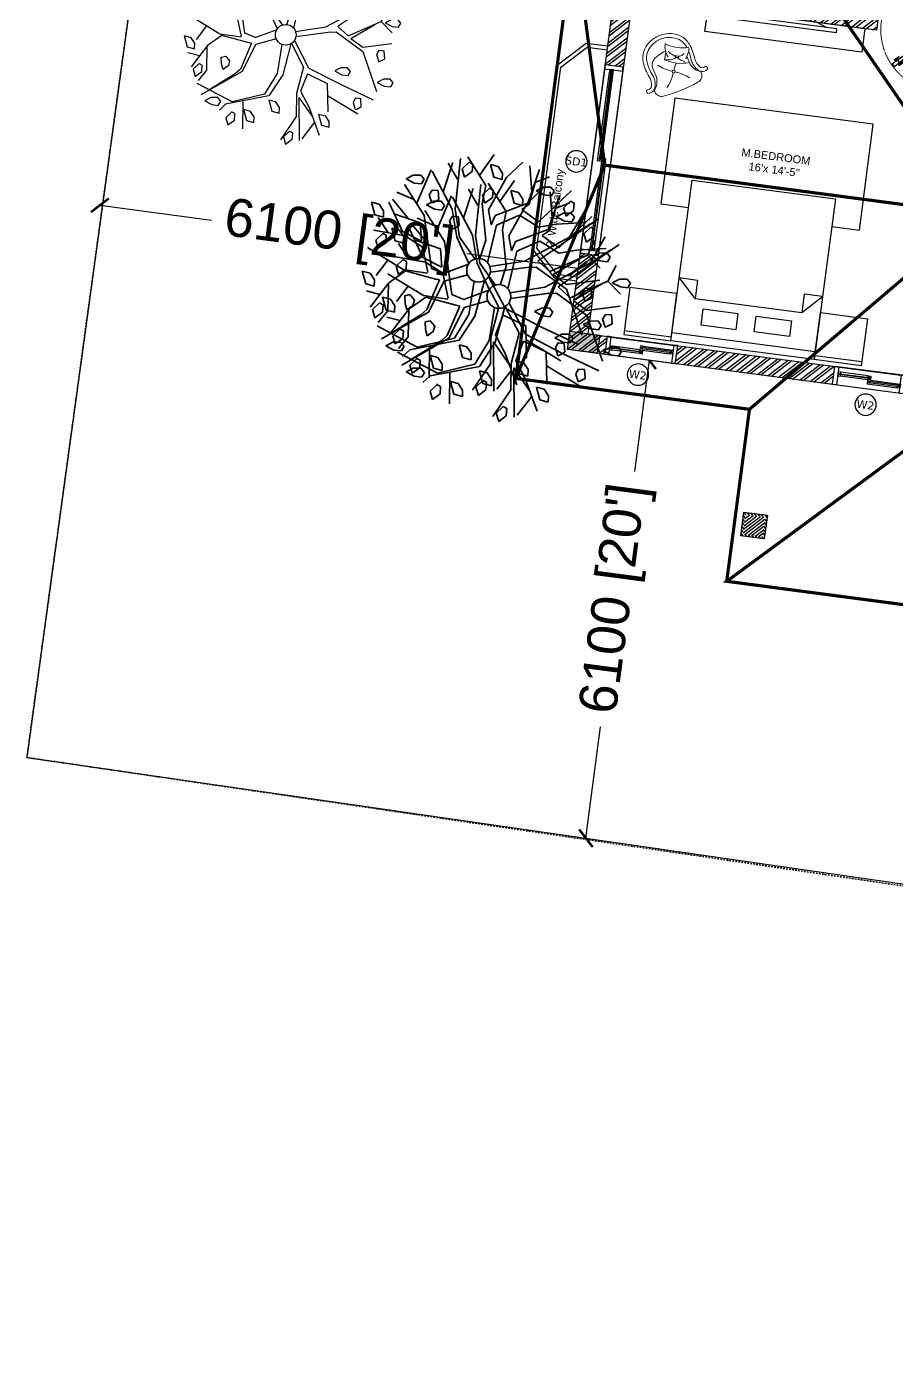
# Model space of a CAD drawing. Header units: millimetres. Extents: x -179928 to 528275, y -469666 to 511935.
# Drawn here: x -5983 to 5007, y 91669 to 108661 of the extents above; entities that cross this region are included whole.
import ezdxf
from ezdxf.enums import TextEntityAlignment as Align

# ---------------------------------------------------------------- set-up
doc = ezdxf.new("R2010")
doc.units = ezdxf.units.MM
doc.set_wipeout_variables(frame=1)
doc.header["$PDMODE"] = 35
doc.header["$PDSIZE"] = 0.1
doc.linetypes.add('DASHDOT', pattern=[25.4, 12.7, -6.35, 0, -6.35])
doc.linetypes.add('DASHED', pattern=[0.75, 0.5, -0.25])
doc.layers.get('Defpoints').update_dxf_attribs({"color": 252})
for name, color, linetype in [('ad-Column', 3, 'Continuous'), ('ad-Column Hatch', 125, 'Continuous'), ('ad-Dimension', 5, 'Continuous'), ('ad-Door', 11, 'Continuous'), ('ad-Elevation 10', 8, 'Continuous'), ('ad-Furniture', 8, 'Continuous'), ('ad-Glass Sectionline', 140, 'Continuous'), ('ad-MS Columns', 1, 'Continuous'), ('ad-Plinth', 8, 'Continuous'), ('ad-Primary Roof', 5, 'Continuous'), ('ad-Railing', 6, 'Continuous'), ('ad-RCC', 3, 'Continuous'), ('ad-RCC Hatch', 125, 'Continuous'), ('ad-Secondary Roof', 6, 'Continuous'), ('ad-Text main', 7, 'Continuous'), ('ad-Text Main_Door&window Label', 7, 'Continuous'), ('ad-Wall', 240, 'Continuous'), ('ad-Wall hatch', 8, 'Continuous')]:
    doc.layers.add(name, color=color, linetype=linetype)
doc.layers.add('ad-Landscape', color=94, linetype='Continuous', lineweight=35)
doc.layers.add('ad-Plot Boundary', color=6, linetype='Continuous', true_color=0xff00ff)
doc.layers.add('ad-Site Boundary', color=1, linetype='DASHDOT', lineweight=35, true_color=0xff0000)
doc.styles.add('6 U T S R N_Typical Floor Plan$0$3BHK-E(NB)$0$grid_text', font='verdana.ttf', dxfattribs={"width": 0.9})
doc.styles.add('New Text Style', font='arial.ttf', dxfattribs={"height": 100})
doc.styles.get("Standard").update_dxf_attribs({"font": 'arial.ttf'})
doc.dimstyles.new('A-100-DIM-INT (MM-FT)', dxfattribs={"dimscale": 50, "dimtxt": 2.4, "dimasz": 1, "dimexe": 5, "dimexo": 100, "dimgap": 1, "dimtad": 0, "dimdec": 0, "dimdsep": 46, "dimtxsty": 'Standard', "dimblk": 'ARCHTICK', "dimcen": 0.025, "dimse1": 1, "dimse2": 1, "dimclrd": 256, "dimclre": 256, "dimclrt": 256, "dimazin": 2, "dimtfac": 1, "dimtdec": 0, "dimtix": 1, "dimtmove": 2, "dimatfit": 3, "dimldrblk": 'ARCHTICK', "dimfxl": 1, "dimtolj": 1, "dimtzin": 0, "dimarcsym": 0})

# ---------------------------------------------------------------- blocks, each defined once
blk = doc.blocks.new('Site boundary')
at = {"layer": 'ad-Site Boundary', "ltscale": 1.5}
blk.add_lwpolyline([(0, 144080), (-75, 143539), (-1405, 135851), (-1412, 128874), (-3557, 117149), (-5983, 99419), (20081, 95597), (40505, 92787), (60922, 89781), (85284, 86292), (101404, 84186), (113351, 82444), (129249, 80319), (143419, 78323), (149320, 77286), (152952, 75663), (149412, 48881), (148166, 41049), (146842, 28125), (159656, 28125)], dxfattribs=at)
blk = doc.blocks.new('6 U T S R N_Typical Floor Plan$0$ad_Window Tag')
blk.add_circle((0, 0), 150)
at = {"style": '6 U T S R N_Typical Floor Plan$0$3BHK-E(NB)$0$grid_text', "width": 0.9}
blk.add_attdef('D1', text='', height=125, dxfattribs=at).set_placement((0, 0), align=Align.MIDDLE_CENTER)
blk = doc.blocks.new('zw$3849')
at = {"layer": 'ad-Text Main_Door&window Label'}
ref = blk.add_blockref('6 U T S R N_Typical Floor Plan$0$ad_Window Tag', (925, -200), dxfattribs=dict(at, xscale=-0.9, yscale=0.9, zscale=0.9))
ref.add_attrib('D1', 'W2', dxfattribs={"height": 101.2, "rotation": 1800, "style": '6 U T S R N_Typical Floor Plan$0$3BHK-E(NB)$0$grid_text'}).set_placement((924, -202), align=Align.MIDDLE_CENTER)
ref = blk.add_blockref('6 U T S R N_Typical Floor Plan$0$ad_Window Tag', (3828, -200), dxfattribs=dict(at, xscale=-0.9, yscale=0.9, zscale=0.9))
ref.add_attrib('D1', 'W2', dxfattribs={"height": 101.2, "rotation": 1800, "style": '6 U T S R N_Typical Floor Plan$0$3BHK-E(NB)$0$grid_text'}).set_placement((3827, -202), align=Align.MIDDLE_CENTER)
at = {"layer": 'ad-Text main', "insert": (-375, 2372), "char_height": 100, "width": 2237.11, "attachment_point": 5, "rotation": 90, "bg_fill": 2}
blk.add_mtext("\\pxqd;2' Wide Balcony", dxfattribs=at)
at = {"layer": 'ad-Text main', "insert": (2293, 2679), "char_height": 100, "width": 1424.19, "attachment_point": 5, "bg_fill": 2}
blk.add_mtext("M.BEDROOM^J16'x 14'-5''", dxfattribs=at)
at = {"layer": 'ad-Text Main_Door&window Label'}
ref = blk.add_blockref('6 U T S R N_Typical Floor Plan$0$ad_Window Tag', (-200, 2372), dxfattribs=dict(at, xscale=-0.9, yscale=0.9, zscale=0.9))
ref.add_attrib('D1', 'SD1', dxfattribs={"height": 101.2, "rotation": 1800, "style": '6 U T S R N_Typical Floor Plan$0$3BHK-E(NB)$0$grid_text'}).set_placement((-201, 2370), align=Align.MIDDLE_CENTER)
blk = doc.blocks.new('$ZCDB_AUDIT_GENERATED_C77D')
blk.add_wipeout([(0, 230), (2400, 230), (2400, 0), (0, 0)]).dxf.layer = 'ad-Elevation 10'
at = {"layer": 'ad-Elevation 10'}
for points in [[(2400, 230), (0, 230)], [(2400, 0), (0, 0)]]:
    blk.add_lwpolyline(points, dxfattribs=at)
for points in [[(50, 0), (50, 230), (0, 230), (0, 0)], [(2350, 0), (2400, 0), (2400, 230), (2350, 230)], [(85, 83), (85, 65), (50, 65), (50, 115), (85, 115), (85, 97), (63, 97), (63, 83)], [(1217.5, 133), (1217.5, 115), (1182.5, 115), (1182.5, 165), (1217.5, 165), (1217.5, 147), (1195.5, 147), (1195.5, 133)], [(1182.5, 83), (1182.5, 65), (1217.5, 65), (1217.5, 115), (1182.5, 115), (1182.5, 97), (1204.5, 97), (1204.5, 83)], [(2315, 133), (2315, 115), (2350, 115), (2350, 165), (2315, 165), (2315, 147), (2337, 147), (2337, 133)]]:
    blk.add_lwpolyline(points, close=True, dxfattribs=at)
at = {"layer": 'ad-Glass Sectionline'}
for points in [[(1200, 95), (65, 95), (65, 85), (1200, 85)], [(1200, 145), (2335, 145), (2335, 135), (1200, 135)]]:
    blk.add_lwpolyline(points, close=True, dxfattribs=at)
for points in [[(1182.5, 115), (85, 115)], [(1182.5, 65), (85, 65)], [(1217.5, 165), (2315, 165)], [(1217.5, 115), (2315, 115)]]:
    blk.add_lwpolyline(points, dxfattribs=at)
blk = doc.blocks.new('*U201117')
blk.add_blockref('$ZCDB_AUDIT_GENERATED_C77D', (0, 0))
blk = doc.blocks.new('$ZCDB_AUDIT_GENERATED_C7DC')
blk.add_wipeout([(0, 230), (900, 230), (900, 0), (0, 0)]).dxf.layer = 'ad-Elevation 10'
at = {"layer": 'ad-Elevation 10'}
for points in [[(900, 230), (0, 230)], [(900, 0), (0, 0)]]:
    blk.add_lwpolyline(points, dxfattribs=at)
for points in [[(50, 0), (50, 230), (0, 230), (0, 0)], [(850, 0), (900, 0), (900, 230), (850, 230)], [(85, 83), (85, 65), (50, 65), (50, 115), (85, 115), (85, 97), (63, 97), (63, 83)], [(467.5, 133), (467.5, 115), (432.5, 115), (432.5, 165), (467.5, 165), (467.5, 147), (445.5, 147), (445.5, 133)], [(432.5, 83), (432.5, 65), (467.5, 65), (467.5, 115), (432.5, 115), (432.5, 97), (454.5, 97), (454.5, 83)], [(815, 133), (815, 115), (850, 115), (850, 165), (815, 165), (815, 147), (837, 147), (837, 133)]]:
    blk.add_lwpolyline(points, close=True, dxfattribs=at)
at = {"layer": 'ad-Glass Sectionline'}
for points in [[(450, 95), (65, 95), (65, 85), (450, 85)], [(450, 145), (835, 145), (835, 135), (450, 135)]]:
    blk.add_lwpolyline(points, close=True, dxfattribs=at)
for points in [[(432.5, 115), (85, 115)], [(432.5, 65), (85, 65)], [(467.5, 165), (815, 165)], [(467.5, 115), (815, 115)]]:
    blk.add_lwpolyline(points, dxfattribs=at)
blk = doc.blocks.new('*U200116')
blk.add_blockref('$ZCDB_AUDIT_GENERATED_C7DC', (0, 0))
blk = doc.blocks.new('*U202118')
for p, q in [((-8, -111), (-42, -111)), ((-25, -128), (-25, -94)), ((-811, -761), (-796, -776)), ((-746, -826), (-761, -811))]:
    blk.add_line(p, q)
for points in [[(-1150, -100), (-1150, -50), (-1129, -50), (-1129, -36), (-1129, 0), (-1200, 0), (-1200, -100)], [(-50, -100), (0, -100), (0, 0), (-71, 0), (-71, -36), (-71, -50), (-50, -50)], [(-131, -181), (-747, -797), (-782, -762), (-166, -145)], [(-50, -100), (-131, -181), (-166, -145), (-85, -65)], [(-828, -878), (-747, -797), (-782, -762), (-863, -842)]]:
    blk.add_lwpolyline(points, close=True)
for points in [[(-808, -787), (-836, -760), (-773, -697), (-765, -705), (-822, -774)], [(-773, -823), (-745, -850), (-683, -788), (-690, -780), (-759, -837)]]:
    blk.add_lwpolyline(points)
blk.add_circle((-25, -111), 11.1)
at = {"color": 8, "linetype": 'DASHED', "lineweight": 0}
blk.add_arc((-93, -153), 1047, 178.1881, 271.8119, dxfattribs=at)
at = {"layer": 'ad-Text Main_Door&window Label'}
blk.add_line((-600, 125), (-600, -230), dxfattribs=at)
blk.add_circle((-600, 245), 120, dxfattribs=at)
at = {"layer": 'ad-Text Main_Door&window Label', "style": 'New Text Style'}
blk.add_attdef('D1', text='', height=100, dxfattribs=at).set_placement((-585, 245), align=Align.MIDDLE_CENTER)
blk = doc.blocks.new('zw$42B5')
at = {"layer": 'ad-Wall hatch', "transparency": 33554610}
h = blk.add_hatch(dxfattribs=at)
h.set_pattern_fill('ANSI32', color=256, scale=10)
h.set_pattern_definition([(45, (-1040635.14, 674820.02), (-67.351921, 67.351921), []), (45, (-1040590.24, 674820.02), (-67.351921, 67.351921), [])])
h.paths.add_polyline_path([(12120, 13620), (12120, 10220), (11890, 10220), (11890, 13390), (7240, 13390), (7240, 8645), (4245, 8645), (4245, 8875), (4445, 8875), (4445, 9370), (4560, 9370), (4560, 8760), (7010, 8760), (7010, 10500), (6360, 10500), (6360, 10615), (7010, 10615), (7010, 13390), (4560, 13390), (4560, 10615), (5560, 10615), (5560, 10500), (4445, 10500), (4445, 13390), (230, 13390), (230, 8875), (3345, 8875), (3345, 8645), (3060, 8645), (3060, 4745), (3345, 4745), (3345, 4515), (230, 4515), (230, 230), (4995, 230), (4995, 3130), (6060, 3130), (6060, 3015), (5110, 3015), (5110, 230), (8310, 230), (8310, 3015), (6860, 3015), (6860, 3130), (8310, 3130), (8310, 4630), (5110, 4630), (5110, 3930), (4995, 3930), (4995, 4515), (4245, 4515), (4245, 4745), (8540, 4745), (8540, 230), (9240, 230), (9240, 0), (0, 0), (0, 4745), (2830, 4745), (2830, 8645), (0, 8645), (0, 13620)])
at = {"layer": 'ad-Railing'}
for points in [[(0, 872), (-275, 872), (-600, 1198), (-600, 3547), (-275, 3872), (0, 3872)], [(0, 922), (-254, 922), (-550, 1218), (-550, 3527), (-254, 3822), (0, 3822)]]:
    blk.add_lwpolyline(points, dxfattribs=at)
at = {"layer": 'ad-Door', "ltscale": 5}
ref = blk.add_blockref('*U202118', (4245, 4745), dxfattribs=dict(at, xscale=0.7499999997027537, yscale=0.7499999997027537, zscale=0.7499999997027537))
ref.add_attrib('D1', 'D1', dxfattribs={"layer": 'ad-Text Main_Door&window Label', "height": 75, "rotation": 1080, "style": 'New Text Style'}).set_placement((3795, 4929), align=Align.MIDDLE_CENTER)
for name, p, rotation in [('*U201117', (230, 1230), 90), ('*U200116', (1375, 230), 180)]:
    blk.add_blockref(name, p, dxfattribs=dict(rotation=rotation))
at = {"xscale": -1, "rotation": 179.9999999999999}
blk.add_blockref('*U200116', (3380, 230), dxfattribs=at)
at = {"layer": 'ad-Wall'}
for points in [[(3345, 4745), (3345, 4515), (230, 4515), (230, 230), (4995, 230)], [(9240, 0), (0, 0), (0, 4745)]]:
    blk.add_lwpolyline(points, dxfattribs=at)
blk = doc.blocks.new('1625E_Roof Plan')
at = {"layer": 'ad-Primary Roof', "linetype": 'DASHED', "ltscale": 2, "const_width": 40}
blk.add_lwpolyline([(12570, -2645), (2380, -2645), (7475, 2255)], close=True, dxfattribs=at)
blk.add_lwpolyline([(2380, -2645), (2380, -450)], dxfattribs=at)
at = {"layer": 'ad-Secondary Roof', "linetype": 'DASHED', "ltscale": 2, "const_width": 40}
for points in [[(-600, 5195), (161, 2372), (-600, -450)], [(2380, 5195), (4927, 2372), (2380, -450), (-600, -450), (-600, 5195)]]:
    blk.add_lwpolyline(points, close=True, dxfattribs=at)
blk.add_lwpolyline([(161, 2372), (4927, 2372)], dxfattribs=at)
blk = doc.blocks.new('A$C42b14ea2')
at = {"layer": 'ad-RCC Hatch', "transparency": 33554687}
h = blk.add_hatch(dxfattribs=at)
h.set_pattern_fill('ANSI31', color=256, scale=10)
h.set_pattern_definition([(45, (13250, 8645), (-22.45064, 22.45064), [])])
h.paths.add_polyline_path([(0, 0), (300, 0), (300, 300), (0, 300)])
at = {"layer": 'ad-RCC'}
blk.add_lwpolyline([(0, 0), (300, 0), (300, 300), (0, 300)], close=True, dxfattribs=at)
blk = doc.blocks.new('zw$6AA0')
at = {"layer": 'ad-Column Hatch', "transparency": 33554687}
h = blk.add_hatch(color=256, dxfattribs=at)
h.dxf.hatch_style = 1
h.paths.add_polyline_path([(0, -230), (380, -230), (380, 0), (0, 0)])
at = {"layer": 'ad-Column'}
blk.add_lwpolyline([(0, -230), (380, -230), (380, 0), (0, 0)], close=True, dxfattribs=at)
blk = doc.blocks.new('1625E_Columns')
at = {"layer": 'ad-Column', "xscale": -1, "rotation": 179.9999999999998}
blk.add_blockref('zw$6AA0', (0, 0), dxfattribs=at)
at = {"layer": 'ad-RCC', "xscale": -1}
blk.add_blockref('A$C42b14ea2', (2780, -2050), dxfattribs=at)
blk = doc.blocks.new('zw$B0BD')
blk.add_wipeout([(0, 0), (250, 0), (250, -250), (0, -250)])
at = {"layer": 'ad-MS Columns'}
h = blk.add_hatch(dxfattribs=at)
h.set_pattern_fill('ANSI31', color=256, scale=10)
h.set_pattern_definition([(45, (4e-12, -250), (-22.4506, 22.4506), [])])
h.paths.add_polyline_path([(0, 0), (250, 0), (250, -250), (0, -250)])
at = {"layer": 'ad-MS Columns', "const_width": 1}
blk.add_lwpolyline([(0, 0), (250, 0), (250, -250), (0, -250)], close=True, dxfattribs=at)
blk = doc.blocks.new('zw$BD87')
at = {"layer": 'ad-MS Columns'}
blk.add_blockref('zw$B0BD', (-9615, -1775), dxfattribs=at)
blk = doc.blocks.new('A$Cc8134665')
at = {"layer": 'ad-Furniture', "ltscale": 0.125}
for p, q in [((0, -1000), (0, 1000)), ((50, 516), (0, 382)), ((50, 650), (50, -650)), ((100, 650), (50, 650)), ((100, 650), (100, -650)), ((0, 382), (0, -382)), ((50, -516), (0, -382)), ((100, -650), (50, -650))]:
    blk.add_line(p, q, dxfattribs=at)
blk.add_lwpolyline([(0, 1000), (300, 1000), (300, -1000), (0, -1000)], dxfattribs=at)
blk = doc.blocks.new('zw$6C7B')
at = {"layer": 'ad-Furniture'}
for points in [[(0, 2430), (600, 2430), (600, 3030), (0, 3030)], [(0, 600), (2050, 600), (2050, 2430), (0, 2430)], [(450, 1630), (450, 2080), (250, 2080), (250, 1630)], [(450, 1400), (450, 950), (250, 950), (250, 1400)], [(0, 600), (600, 600), (600, 0), (0, 0)]]:
    blk.add_lwpolyline(points, close=True, dxfattribs=at)
for points in [[(50, 3030), (50, 2430)], [(100, 2430), (100, 600)], [(570, 835), (805, 600), (805, 835), (570, 835), (570, 2195), (805, 2430), (805, 2195), (570, 2195)], [(50, 0), (50, 600)]]:
    blk.add_lwpolyline(points, dxfattribs=at)
at = {"layer": 'ad-Furniture', "color": 33}
blk.add_lwpolyline([(1700, 2430), (1700, 2780), (3050, 2780), (3050, 250), (1700, 250), (1700, 600)], dxfattribs=at)
blk = doc.blocks.new('A$Cf77fbf3b')
at = {"layer": 'ad-Furniture', "color": 33, "lineweight": 9}
for p, q in [((-87, -12), (-80, 80)), ((179, 35), (204, 135)), ((204, 41), (188, 70)), ((239, -20), (222, 9)), ((-158, -245), (-224, -128))]:
    blk.add_line(p, q, dxfattribs=at)
for points in [[(-159, -359, -0.376016), (-231, -461, -1), (-242, -415, 0.38153), (-206, -363, 0.07929), (-222, -294, 0.092405), (-249, -250, -0.08731), (-348, -80, -0.151809), (-360, 60, -0.19099), (-224, 261, -0.078219), (-160, 297, -0.19099), (81, 310, -0.151809), (195, 227, -0.091746), (293, 46, 0.074806), (314, 9, 0.07929), (365, -40, 0.38153), (428, -36, -1.000282), (462, -69, -0.376018), (337, -78)], [(36, 57, 0.053245), (36, 55, 0.175914), (37, 51, 0.103979), (42, 45, 0.064466), (49, 41, 0.050626), (60, 39, 0.050626)], [(60, 39, 0.050626), (71, 38, 0.064466), (79, 40, 0.103979), (86, 44, 0.175914), (88, 48, 0.175914), (87, 52, 0.068381), (84, 56, 0.064466)], [(-168, -410), (-161, -423, 0.020587), (-156, -432, 0.371699), (-38, -470, 0.06077), (370, -239, 0.369279), (398, -118, 0.020587), (393, -110), (386, -97)]]:
    blk.add_lwpolyline(points, format="xyb", dxfattribs=at)
blk.add_circle((48, -145), 19, dxfattribs=at)
for centre, radius, start, end in [((-39, -10), 280, 124.019, 167.6211), ((-77, 75), 190, 110.0559, 128.9488), ((-24, -1), 280, 71.3837, 114.9858), ((53, 660), 499, 251.5875, 286.9345), ((109, 175), 212, 176.3113, 223.2749), ((5, 85), 190, 36.8552, 71.3837), ((-247, -129), 521, 35.9244, 39.0259), ((414, 162), 212, 176.4435, 189.4391), ((-128, 9), 190, 167.6211, 202.1496), ((100, -238), 383, 119.2751, 147.0375), ((-39, 123), 129, 256.0449, 319.4168), ((61, 220), 165, 225.4888, 282.3973), ((184, 179), 181, 231.2216, 266.197), ((88, 120), 61.6, 278.3523, 336.8814), ((107, -35), 123, 13.8158, 50.1907), ((-247, -129), 521, 17.7384, 30.1017), ((427, 96), 190, 200.422, 217.5344), ((186, 116), 521, 199.9789, 221.2664), ((-141, -81), 95, 147.0375, 209.5024), ((75, 399), 545, 244.2333, 265.0907), ((60, 464), 499, 252.8125, 289.5305), ((-497, -118), 545, 334.2333, 355.0907), ((592, -173), 545, 165.2736, 175.0907), ((20, -690), 545, 64.2333, 85.0907), ((400, 98), 200, 216.4679, 266.6583), ((491, 145), 271, 217.5344, 235.3673), ((-354, -346), 190, 21.4704, 38.5827), ((-430, -376), 271, 3.6375, 21.4704), ((-343, -322), 200, 332.3464, 22.5368)]:
    blk.add_arc(centre, radius, start, end, dxfattribs=at)
blk = doc.blocks.new('1625_East Villa')
at = {"layer": 'ad-Furniture', "rotation": 270}
blk.add_blockref('A$Cc8134665', (2195, 4515), dxfattribs=at)
at = {"layer": 'ad-Furniture'}
blk.add_blockref('A$Cf77fbf3b', (822, 3805), dxfattribs=at)
at = {"layer": 'ad-Furniture', "xscale": -1, "rotation": 270}
blk.add_blockref('zw$6C7B', (680, 280), dxfattribs=at)
at = {"layer": 'ad-Text main'}
blk.add_blockref('zw$3849', (0, 0), dxfattribs=at)
at = {"layer": 'ad-Wall'}
blk.add_blockref('zw$42B5', (0, 0), dxfattribs=at)
blk.add_blockref('1625E_Roof Plan', (0, 0))
blk.add_blockref('1625E_Columns', (0, 0))
at = {"layer": 'ad-MS Columns'}
blk.add_blockref('zw$BD87', (12120, 0), dxfattribs=at)
blk = doc.blocks.new("All Plot's Villa Plans")
at = {"ltscale": 5, "rotation": 352.4703876422526}
blk.add_blockref('1625_East Villa', (852, 104582), dxfattribs=at)
blk = doc.blocks.new('zw$A88E')
at = {"layer": 'ad-Plot Boundary', "ltscale": 5}
blk.add_lwpolyline([(-368986, -334687), (-368989, -337740), (-371134, -349465), (-373560, -367195), (-338868, -372204), (-334720, -340818), (-347508, -339123), (-361592, -336188), (-368986, -334687)], close=True, dxfattribs=at)
blk = doc.blocks.new("Plot's Boundary")
at = {"layer": 'ad-Plot Boundary', "ltscale": 5}
blk.add_blockref('zw$A88E', (367577, 466614), dxfattribs=at)
blk = doc.blocks.new('_ArchTick')
at = {"color": 0, "linetype": 'ByBlock', "const_width": 0.15}
blk.add_lwpolyline([(-0.5, -0.5), (0.5, 0.5)], dxfattribs=at)
blk = doc.blocks.new('*D11949')
at = {"layer": 'ad-Dimension', "lineweight": -2, "ltscale": 5, "transparency": 16777216}
for p, q in [((-6100, 1032), (-4678, 1032)), ((0, 1032), (-1422, 1032))]:
    blk.add_line(p, q, dxfattribs=at)
at = {"layer": 'Defpoints', "color": 0, "ltscale": 5, "transparency": 16777216}
for p in [(-6100, 1032), (-6100, 0), (0, 0)]:
    blk.add_point(p, dxfattribs=at)
at = {"layer": 'ad-Dimension', "lineweight": -2, "ltscale": 5, "transparency": 16777216, "xscale": 200, "yscale": 200, "zscale": 200, "rotation": 180}
blk.add_blockref('_ArchTick', (-6100, 1032), dxfattribs=at)
at = {"layer": 'ad-Dimension', "lineweight": -2, "ltscale": 5, "transparency": 16777216, "xscale": 200, "yscale": 200, "zscale": 200}
blk.add_blockref('_ArchTick', (0, 1032), dxfattribs=at)
at = {"layer": 'ad-Dimension', "ltscale": 5, "transparency": 16777216, "insert": (-3050, 1032), "char_height": 480, "attachment_point": 5}
blk.add_mtext("\\A1;6100 [20']", dxfattribs=at)
blk = doc.blocks.new('*D12050')
at = {"layer": 'ad-Dimension', "lineweight": -2, "ltscale": 5, "transparency": 16777216}
for p, q in [((1041, 0), (1041, -1422)), ((1041, -6100), (1041, -4678))]:
    blk.add_line(p, q, dxfattribs=at)
at = {"layer": 'Defpoints', "color": 0, "ltscale": 5, "transparency": 16777216}
for p in [(0, 0), (0, -6100), (1041, -6100)]:
    blk.add_point(p, dxfattribs=at)
at = {"layer": 'ad-Dimension', "lineweight": -2, "ltscale": 5, "transparency": 16777216, "xscale": 200, "yscale": 200, "zscale": 200}
for p, rotation in [((1041, 0), 90), ((1041, -6100), 270)]:
    blk.add_blockref('_ArchTick', p, dxfattribs=dict(at, rotation=rotation))
at = {"layer": 'ad-Dimension', "ltscale": 5, "transparency": 16777216, "insert": (1041, -3050), "char_height": 480, "attachment_point": 5, "rotation": 90}
blk.add_mtext("\\A1;6100 [20']", dxfattribs=at)
blk = doc.blocks.new('QRFQ')
at = {"layer": 'ad-Landscape', "color": 30, "true_color": 0xf26722}
for p, q in [((260795.919, 1945731.729, 129.914), (260795.821, 1945731.709, 129.914)), ((260795.821, 1945731.709, 129.914), (260795.905, 1945731.63, 129.914)), ((260795.867, 1945731.367, 129.914), (260796.156, 1945731.735, 129.914)), ((260796.013, 1945731.704, 129.914), (260795.919, 1945731.729, 129.914)), ((260796.042, 1945731.642, 129.914), (260796.013, 1945731.704, 129.914)), ((260796.285, 1945731.184, 129.914), (260796.164, 1945731.715, 129.914)), ((260796.23, 1945731.426, 129.914), (260796.447, 1945731.753, 129.914)), ((260796.318, 1945731.174, 129.914), (260796.551, 1945731.776, 129.914)), ((260796.448, 1945731.531, 129.914), (260796.386, 1945731.761, 129.914)), ((260796.647, 1945731.702, 129.914), (260796.54, 1945731.643, 129.914)), ((260796.647, 1945731.702, 129.914), (260796.684, 1945731.667, 129.914)), ((260796.772, 1945731.364, 129.914), (260796.649, 1945731.77, 129.914)), ((260796.729, 1945731.504, 129.914), (260796.976, 1945731.714, 129.914)), ((260795.323, 1945731.538, 129.914), (260795.321, 1945731.371, 129.914)), ((260795.323, 1945731.538, 129.914), (260795.411, 1945731.487, 129.914)), ((260795.847, 1945731.432, 129.914), (260795.667, 1945731.577, 129.914)), ((260795.922, 1945731.201, 129.914), (260795.782, 1945731.644, 129.914)), ((260795.905, 1945731.63, 129.914), (260795.992, 1945731.594, 129.914)), ((260795.992, 1945731.594, 129.914), (260796.042, 1945731.642, 129.914)), ((260796.54, 1945731.643, 129.914), (260796.542, 1945731.535, 129.914)), ((260796.542, 1945731.535, 129.914), (260796.653, 1945731.578, 129.914)), ((260796.653, 1945731.578, 129.914), (260796.684, 1945731.667, 129.914)), ((260796.898, 1945731.604, 129.914), (260796.896, 1945731.437, 129.914)), ((260796.898, 1945731.604, 129.914), (260796.985, 1945731.553, 129.914)), ((260797.017, 1945731.459, 129.914), (260796.985, 1945731.553, 129.914)), ((260795.321, 1945731.371, 129.914), (260795.419, 1945731.314, 129.914)), ((260795.442, 1945731.392, 129.914), (260795.411, 1945731.487, 129.914)), ((260795.419, 1945731.314, 129.914), (260795.442, 1945731.392, 129.914)), ((260795.604, 1945731.078, 129.914), (260795.535, 1945731.48, 129.914)), ((260795.72, 1945731.211, 129.914), (260795.586, 1945731.503, 129.914)), ((260796.102, 1945731.485, 129.914), (260796.052, 1945731.437, 129.914)), ((260796.052, 1945731.437, 129.914), (260796.054, 1945731.328, 129.914)), ((260796.173, 1945731.458, 129.914), (260796.102, 1945731.485, 129.914)), ((260796.152, 1945731.348, 129.914), (260796.173, 1945731.458, 129.914)), ((260796.67, 1945731.155, 129.914), (260796.772, 1945731.364, 129.914)), ((260796.726, 1945731.056, 129.914), (260797.052, 1945731.389, 129.914)), ((260796.896, 1945731.437, 129.914), (260796.993, 1945731.38, 129.914)), ((260796.993, 1945731.38, 129.914), (260797.017, 1945731.459, 129.914)), ((260797.052, 1945731.389, 129.914), (260797.301, 1945731.525, 129.914)), ((260797.226, 1945731.006, 129.914), (260797.481, 1945731.38, 129.914)), ((260797.313, 1945731.133, 129.914), (260797.374, 1945731.456, 129.914)), ((260795.423, 1945731.108, 129.914), (260795.354, 1945731.33, 129.914)), ((260795.848, 1945731.124, 129.914), (260795.57, 1945731.312, 129.914)), ((260795.834, 1945730.529, 129.914), (260795.922, 1945731.201, 129.914)), ((260796.054, 1945731.328, 129.914), (260796.077, 1945731.33, 129.914)), ((260796.077, 1945731.33, 129.914), (260796.152, 1945731.348, 129.914)), ((260797.239, 1945730.989, 129.914), (260797.384, 1945731.234, 129.914)), ((260797.38, 1945731.238, 129.914), (260797.58, 1945731.256, 129.914)), ((260795.356, 1945731.119, 129.914), (260795.249, 1945731.06, 129.914)), ((260795.249, 1945731.06, 129.914), (260795.251, 1945730.952, 129.914)), ((260795.623, 1945731.013, 129.914), (260795.252, 1945731.188, 129.914)), ((260795.356, 1945731.119, 129.914), (260795.393, 1945731.084, 129.914)), ((260795.363, 1945730.994, 129.914), (260795.393, 1945731.084, 129.914)), ((260795.801, 1945730.896, 129.914), (260795.604, 1945731.078, 129.914)), ((260795.848, 1945731.124, 129.914), (260795.801, 1945730.896, 129.914)), ((260796.248, 1945730.828, 129.914), (260796.285, 1945731.184, 129.914)), ((260796.281, 1945730.818, 129.914), (260796.318, 1945731.174, 129.914)), ((260796.591, 1945730.693, 129.914), (260796.67, 1945731.155, 129.914)), ((260796.709, 1945730.865, 129.914), (260796.726, 1945731.056, 129.914)), ((260797.466, 1945731.152, 129.914), (260797.368, 1945731.132, 129.914)), ((260797.368, 1945731.132, 129.914), (260797.452, 1945731.053, 129.914)), ((260797.452, 1945731.053, 129.914), (260797.54, 1945731.017, 129.914)), ((260797.56, 1945731.128, 129.914), (260797.466, 1945731.152, 129.914)), ((260797.54, 1945731.017, 129.914), (260797.589, 1945731.065, 129.914)), ((260797.589, 1945731.065, 129.914), (260797.56, 1945731.128, 129.914)), ((260795.485, 1945730.612, 129.914), (260795.122, 1945730.996, 129.914)), ((260795.251, 1945730.952, 129.914), (260795.363, 1945730.994, 129.914)), ((260795.795, 1945730.82, 129.914), (260795.623, 1945731.013, 129.914)), ((260796.709, 1945730.865, 129.914), (260796.787, 1945730.966, 129.914)), ((260796.772, 1945730.842, 129.914), (260797.083, 1945730.889, 129.914)), ((260796.787, 1945730.966, 129.914), (260797.226, 1945731.006, 129.914)), ((260797.083, 1945730.889, 129.914), (260797.278, 1945730.679, 129.914)), ((260797.134, 1945730.949, 129.914), (260797.239, 1945730.989, 129.914)), ((260797.156, 1945730.919, 129.914), (260797.134, 1945730.949, 129.914)), ((260797.157, 1945730.918, 129.914), (260797.295, 1945730.745, 129.914)), ((260797.295, 1945730.745, 129.914), (260797.8, 1945731.019, 129.914)), ((260797.755, 1945730.89, 129.914), (260797.648, 1945730.832, 129.914)), ((260797.755, 1945730.89, 129.914), (260797.792, 1945730.855, 129.914)), ((260797.761, 1945730.766, 129.914), (260797.792, 1945730.855, 129.914)), ((260794.981, 1945730.726, 129.914), (260794.98, 1945730.558, 129.914)), ((260794.981, 1945730.726, 129.914), (260795.069, 1945730.675, 129.914)), ((260795.331, 1945730.775, 129.914), (260795.135, 1945730.628, 129.914)), ((260795.777, 1945730.496, 129.914), (260795.795, 1945730.82, 129.914)), ((260796.306, 1945730.466, 129.914), (260796.248, 1945730.828, 129.914)), ((260796.397, 1945730.5, 129.914), (260796.281, 1945730.818, 129.914)), ((260796.457, 1945730.489, 129.914), (260796.591, 1945730.693, 129.914)), ((260796.538, 1945730.411, 129.914), (260796.772, 1945730.842, 129.914)), ((260797.624, 1945730.454, 129.914), (260797.895, 1945730.725, 129.914)), ((260797.648, 1945730.832, 129.914), (260797.65, 1945730.723, 129.914)), ((260797.65, 1945730.723, 129.914), (260797.761, 1945730.766, 129.914)), ((260794.98, 1945730.558, 129.914), (260795.077, 1945730.502, 129.914)), ((260795.1, 1945730.58, 129.914), (260795.069, 1945730.675, 129.914)), ((260795.077, 1945730.502, 129.914), (260795.1, 1945730.58, 129.914)), ((260795.507, 1945730.585, 129.914), (260795.267, 1945730.497, 129.914)), ((260795.771, 1945730.486, 129.914), (260795.485, 1945730.612, 129.914)), ((260795.862, 1945730.379, 129.914), (260795.507, 1945730.585, 129.914)), ((260795.964, 1945730.427, 129.914), (260795.834, 1945730.529, 129.914)), ((260798.044, 1945730.585, 129.914), (260797.158, 1945730.269, 129.914)), ((260797.278, 1945730.679, 129.914), (260797.503, 1945730.656, 129.914)), ((260797.503, 1945730.656, 129.914), (260797.87, 1945730.58, 129.914)), ((260797.624, 1945730.454, 129.914), (260797.924, 1945730.547, 129.914)), ((260795.267, 1945730.497, 129.914), (260794.959, 1945730.261, 129.914)), ((260795.118, 1945730.383, 129.914), (260794.968, 1945730.47, 129.914)), ((260795.26, 1945730.495, 129.914), (260795.163, 1945730.156, 129.914)), ((260795.892, 1945730.363, 129.914), (260795.642, 1945730.044, 129.914)), ((260795.862, 1945730.38, 129.914), (260795.892, 1945730.363, 129.914)), ((260795.964, 1945730.427, 129.914), (260796.299, 1945730.459, 129.914)), ((260796.551, 1945730.359, 129.914), (260796.993, 1945730.311, 129.914)), ((260796.993, 1945730.311, 129.914), (260797.624, 1945730.454, 129.914)), ((260795.086, 1945730.28, 129.914), (260794.979, 1945730.222, 129.914)), ((260794.979, 1945730.222, 129.914), (260794.981, 1945730.113, 129.914)), ((260795.086, 1945730.28, 129.914), (260795.122, 1945730.245, 129.914)), ((260795.092, 1945730.156, 129.914), (260795.122, 1945730.245, 129.914)), ((260795.396, 1945730.189, 129.914), (260795.418, 1945730.284, 129.914)), ((260795.398, 1945730.105, 129.914), (260795.396, 1945730.189, 129.914)), ((260795.418, 1945730.284, 129.914), (260795.483, 1945730.282, 129.914)), ((260795.483, 1945730.282, 129.914), (260795.521, 1945730.2, 129.914)), ((260795.521, 1945730.2, 129.914), (260795.484, 1945730.138, 129.914)), ((260795.945, 1945730.332, 129.914), (260795.654, 1945730.005, 129.914)), ((260795.944, 1945730.331, 129.914), (260795.946, 1945730.331, 129.914)), ((260796.253, 1945730.333, 129.914), (260795.946, 1945730.331, 129.914)), ((260796.311, 1945730.231, 129.914), (260796.136, 1945729.845, 129.914)), ((260796.44, 1945730.205, 129.914), (260796.207, 1945729.804, 129.914)), ((260796.447, 1945730.207, 129.914), (260796.526, 1945729.833, 129.914)), ((260796.6, 1945729.8, 129.914), (260796.504, 1945730.241, 129.914)), ((260796.538, 1945730.288, 129.914), (260797.001, 1945730.227, 129.914)), ((260797.001, 1945730.227, 129.914), (260797.117, 1945730.199, 129.914)), ((260797.117, 1945730.199, 129.914), (260797.412, 1945729.827, 129.914)), ((260797.158, 1945730.269, 129.914), (260797.267, 1945730.099, 129.914)), ((260797.267, 1945730.099, 129.914), (260797.783, 1945730.174, 129.914)), ((260797.783, 1945730.174, 129.914), (260797.936, 1945730.34, 129.914)), ((260797.783, 1945730.174, 129.914), (260797.895, 1945729.975, 129.914)), ((260794.981, 1945730.113, 129.914), (260795.092, 1945730.156, 129.914)), ((260795.399, 1945729.617, 129.914), (260794.982, 1945730.007, 129.914)), ((260795.654, 1945730.005, 129.914), (260794.991, 1945729.834, 129.914)), ((260795.163, 1945730.156, 129.914), (260795.005, 1945730.047, 129.914)), ((260795.484, 1945730.138, 129.914), (260795.398, 1945730.105, 129.914)), ((260795.642, 1945730.044, 129.914), (260795.55, 1945729.998, 129.914)), ((260797.298, 1945730.054, 129.914), (260797.684, 1945730.159, 129.914)), ((260797.298, 1945730.054, 129.914), (260797.427, 1945729.886, 129.914)), ((260797.93, 1945730.162, 129.914), (260797.832, 1945730.142, 129.914)), ((260797.832, 1945730.142, 129.914), (260797.916, 1945730.063, 129.914)), ((260797.916, 1945730.063, 129.914), (260798.004, 1945730.028, 129.914)), ((260798.024, 1945730.138, 129.914), (260797.93, 1945730.162, 129.914)), ((260798.004, 1945730.028, 129.914), (260798.053, 1945730.076, 129.914)), ((260798.053, 1945730.076, 129.914), (260798.024, 1945730.138, 129.914)), ((260795.289, 1945729.92, 129.914), (260795.127, 1945729.874, 129.914)), ((260795.55, 1945729.998, 129.914), (260795.283, 1945729.921, 129.914)), ((260796.136, 1945729.845, 129.914), (260795.883, 1945729.604, 129.914)), ((260796.526, 1945729.833, 129.914), (260796.329, 1945729.492, 129.914)), ((260797.427, 1945729.886, 129.914), (260797.848, 1945729.829, 129.914)), ((260795.12, 1945729.757, 129.914), (260795.022, 1945729.737, 129.914)), ((260795.022, 1945729.737, 129.914), (260795.106, 1945729.658, 129.914)), ((260795.214, 1945729.733, 129.914), (260795.12, 1945729.757, 129.914)), ((260795.193, 1945729.622, 129.914), (260795.243, 1945729.67, 129.914)), ((260795.243, 1945729.67, 129.914), (260795.214, 1945729.733, 129.914)), ((260796.207, 1945729.804, 129.914), (260795.934, 1945729.561, 129.914)), ((260796.556, 1945729.722, 129.914), (260796.394, 1945729.508, 129.914)), ((260796.556, 1945729.722, 129.914), (260796.796, 1945729.516, 129.914)), ((260796.6, 1945729.8, 129.914), (260796.983, 1945729.447, 129.914)), ((260797.045, 1945729.681, 129.914), (260796.947, 1945729.661, 129.914)), ((260797.139, 1945729.657, 129.914), (260797.045, 1945729.681, 129.914)), ((260797.412, 1945729.827, 129.914), (260797.453, 1945729.214, 129.914)), ((260797.642, 1945729.778, 129.914), (260797.593, 1945729.73, 129.914)), ((260797.593, 1945729.73, 129.914), (260797.595, 1945729.622, 129.914)), ((260797.714, 1945729.752, 129.914), (260797.642, 1945729.778, 129.914)), ((260797.693, 1945729.641, 129.914), (260797.714, 1945729.752, 129.914)), ((260795.106, 1945729.658, 129.914), (260795.193, 1945729.622, 129.914)), ((260795.299, 1945729.608, 129.914), (260795.19, 1945729.551, 129.914)), ((260795.934, 1945729.561, 129.914), (260795.299, 1945729.608, 129.914)), ((260795.883, 1945729.604, 129.914), (260795.399, 1945729.617, 129.914)), ((260795.549, 1945729.583, 129.914), (260795.442, 1945729.204, 129.914)), ((260795.919, 1945729.507, 129.914), (260795.917, 1945729.34, 129.914)), ((260795.919, 1945729.507, 129.914), (260796.006, 1945729.457, 129.914)), ((260796.329, 1945729.492, 129.914), (260796.237, 1945729.171, 129.914)), ((260796.394, 1945729.508, 129.914), (260796.451, 1945729.247, 129.914)), ((260796.796, 1945729.516, 129.914), (260796.697, 1945729.118, 129.914)), ((260796.947, 1945729.661, 129.914), (260797.031, 1945729.582, 129.914)), ((260797.031, 1945729.582, 129.914), (260797.118, 1945729.546, 129.914)), ((260797.118, 1945729.546, 129.914), (260797.168, 1945729.594, 129.914)), ((260797.168, 1945729.594, 129.914), (260797.139, 1945729.657, 129.914)), ((260797.595, 1945729.622, 129.914), (260797.618, 1945729.624, 129.914)), ((260797.618, 1945729.624, 129.914), (260797.693, 1945729.641, 129.914)), ((260795.345, 1945729.473, 129.914), (260795.25, 1945729.421, 129.914)), ((260795.25, 1945729.421, 129.914), (260795.252, 1945729.313, 129.914)), ((260795.252, 1945729.313, 129.914), (260795.363, 1945729.355, 129.914)), ((260795.393, 1945729.445, 129.914), (260795.351, 1945729.484, 129.914)), ((260795.363, 1945729.355, 129.914), (260795.393, 1945729.445, 129.914)), ((260795.53, 1945729.472, 129.914), (260795.528, 1945729.305, 129.914)), ((260795.53, 1945729.472, 129.914), (260795.618, 1945729.422, 129.914)), ((260795.649, 1945729.327, 129.914), (260795.618, 1945729.422, 129.914)), ((260795.625, 1945729.249, 129.914), (260795.649, 1945729.327, 129.914)), ((260795.917, 1945729.34, 129.914), (260796.014, 1945729.284, 129.914)), ((260796.037, 1945729.362, 129.914), (260796.006, 1945729.457, 129.914)), ((260796.014, 1945729.284, 129.914), (260796.037, 1945729.362, 129.914)), ((260796.348, 1945729.428, 129.914), (260796.187, 1945728.825, 129.914)), ((260796.348, 1945729.428, 129.914), (260796.463, 1945729.107, 129.914)), ((260796.754, 1945729.345, 129.914), (260797.106, 1945728.974, 129.914)), ((260796.983, 1945729.447, 129.914), (260797.375, 1945729.112, 129.914)), ((260797.595, 1945729.361, 129.914), (260797.497, 1945729.341, 129.914)), ((260797.497, 1945729.341, 129.914), (260797.581, 1945729.262, 129.914)), ((260797.689, 1945729.337, 129.914), (260797.595, 1945729.361, 129.914)), ((260797.718, 1945729.275, 129.914), (260797.689, 1945729.337, 129.914)), ((260795.528, 1945729.305, 129.914), (260795.625, 1945729.249, 129.914)), ((260796.237, 1945729.171, 129.914), (260795.932, 1945728.906, 129.914)), ((260796.451, 1945729.247, 129.914), (260796.489, 1945728.824, 129.914)), ((260797.134, 1945729.2, 129.914), (260797.084, 1945729.152, 129.914)), ((260797.084, 1945729.152, 129.914), (260797.086, 1945729.044, 129.914)), ((260797.205, 1945729.174, 129.914), (260797.134, 1945729.2, 129.914)), ((260797.184, 1945729.064, 129.914), (260797.205, 1945729.174, 129.914)), ((260797.581, 1945729.262, 129.914), (260797.668, 1945729.227, 129.914)), ((260797.668, 1945729.227, 129.914), (260797.718, 1945729.275, 129.914)), ((260796.09, 1945728.992, 129.914), (260795.983, 1945728.934, 129.914)), ((260796.09, 1945728.992, 129.914), (260796.127, 1945728.957, 129.914)), ((260796.471, 1945729.021, 129.914), (260796.233, 1945728.839, 129.914)), ((260796.559, 1945729.12, 129.914), (260796.557, 1945728.953, 129.914)), ((260796.559, 1945729.12, 129.914), (260796.647, 1945729.069, 129.914)), ((260796.678, 1945728.974, 129.914), (260796.647, 1945729.069, 129.914)), ((260797.086, 1945729.044, 129.914), (260797.109, 1945729.046, 129.914)), ((260797.109, 1945729.046, 129.914), (260797.184, 1945729.064, 129.914)), ((260795.983, 1945728.934, 129.914), (260795.985, 1945728.825, 129.914)), ((260795.985, 1945728.825, 129.914), (260796.097, 1945728.868, 129.914)), ((260796.097, 1945728.868, 129.914), (260796.127, 1945728.957, 129.914)), ((260796.557, 1945728.953, 129.914), (260796.654, 1945728.896, 129.914)), ((260796.654, 1945728.896, 129.914), (260796.678, 1945728.974, 129.914))]:
    blk.add_line(p, q, dxfattribs=at)
blk.add_circle((260796.402, 1945730.35, 129.914), 0.15, dxfattribs=at)
blk = doc.blocks.new('QWFQFR')
at = {"color": 55, "linetype": 'Continuous', "true_color": 0x999b37}
for p, q in [((260795.741, 1945700.268), (260795.655, 1945700.251)), ((260795.695, 1945699.952), (260795.948, 1945700.274)), ((260795.823, 1945700.247), (260795.741, 1945700.268)), ((260796.013, 1945700.003), (260796.202, 1945700.29)), ((260796.09, 1945699.783), (260796.294, 1945700.309)), ((260796.204, 1945700.096), (260796.149, 1945700.296)), ((260796.487, 1945699.949), (260796.379, 1945700.304)), ((260795.22, 1945700.102), (260795.218, 1945699.955)), ((260795.22, 1945700.102), (260795.296, 1945700.057)), ((260795.678, 1945700.009), (260795.52, 1945700.136)), ((260795.743, 1945699.807), (260795.621, 1945700.194)), ((260795.655, 1945700.251), (260795.728, 1945700.182)), ((260795.728, 1945700.182), (260795.805, 1945700.151)), ((260795.805, 1945700.151), (260795.848, 1945700.192)), ((260795.848, 1945700.192), (260795.823, 1945700.247)), ((260796.061, 1945699.792), (260795.955, 1945700.256)), ((260796.378, 1945700.245), (260796.284, 1945700.194)), ((260796.284, 1945700.194), (260796.286, 1945700.099)), ((260796.286, 1945700.099), (260796.383, 1945700.136)), ((260796.378, 1945700.245), (260796.41, 1945700.215)), ((260796.383, 1945700.136), (260796.41, 1945700.215)), ((260796.45, 1945700.072), (260796.665, 1945700.255)), ((260796.597, 1945700.159), (260796.596, 1945700.013)), ((260796.597, 1945700.159), (260796.674, 1945700.115)), ((260796.701, 1945700.032), (260796.674, 1945700.115)), ((260795.218, 1945699.955), (260795.303, 1945699.906)), ((260795.324, 1945699.974), (260795.296, 1945700.057)), ((260795.303, 1945699.906), (260795.324, 1945699.974)), ((260795.465, 1945699.699), (260795.405, 1945700.05)), ((260795.567, 1945699.815), (260795.45, 1945700.071)), ((260795.901, 1945700.055), (260795.857, 1945700.013)), ((260795.857, 1945700.013), (260795.859, 1945699.918)), ((260795.879, 1945699.92), (260795.945, 1945699.935)), ((260795.963, 1945700.032), (260795.901, 1945700.055)), ((260795.945, 1945699.935), (260795.963, 1945700.032)), ((260796.398, 1945699.767), (260796.487, 1945699.949)), ((260796.447, 1945699.68), (260796.731, 1945699.971)), ((260796.596, 1945700.013), (260796.68, 1945699.964)), ((260796.68, 1945699.964), (260796.701, 1945700.032)), ((260796.731, 1945699.971), (260796.95, 1945700.09)), ((260796.884, 1945699.636), (260797.107, 1945699.963)), ((260796.96, 1945699.748), (260797.014, 1945700.03)), ((260795.482, 1945699.643), (260795.158, 1945699.796)), ((260795.307, 1945699.725), (260795.246, 1945699.92)), ((260795.679, 1945699.74), (260795.436, 1945699.904)), ((260795.667, 1945699.219), (260795.743, 1945699.807)), ((260795.859, 1945699.918), (260795.879, 1945699.92)), ((260796.028, 1945699.48), (260796.061, 1945699.792)), ((260796.057, 1945699.471), (260796.09, 1945699.783)), ((260796.328, 1945699.362), (260796.398, 1945699.767)), ((260796.895, 1945699.621), (260797.022, 1945699.836)), ((260797.094, 1945699.764), (260797.008, 1945699.746)), ((260797.019, 1945699.839), (260797.193, 1945699.855)), ((260797.177, 1945699.743), (260797.094, 1945699.764)), ((260795.361, 1945699.291), (260795.044, 1945699.628)), ((260795.249, 1945699.735), (260795.155, 1945699.684)), ((260795.155, 1945699.684), (260795.157, 1945699.589)), ((260795.157, 1945699.589), (260795.254, 1945699.626)), ((260795.249, 1945699.735), (260795.281, 1945699.704)), ((260795.254, 1945699.626), (260795.281, 1945699.704)), ((260795.638, 1945699.54), (260795.465, 1945699.699)), ((260795.632, 1945699.474), (260795.482, 1945699.643)), ((260795.679, 1945699.74), (260795.638, 1945699.54)), ((260796.432, 1945699.512), (260796.447, 1945699.68)), ((260796.432, 1945699.512), (260796.5, 1945699.602)), ((260796.5, 1945699.602), (260796.884, 1945699.636)), ((260796.803, 1945699.586), (260796.895, 1945699.621)), ((260796.822, 1945699.56), (260796.803, 1945699.586)), ((260796.945, 1945699.408), (260797.386, 1945699.648)), ((260797.008, 1945699.746), (260797.082, 1945699.677)), ((260797.082, 1945699.677), (260797.158, 1945699.646)), ((260797.158, 1945699.646), (260797.202, 1945699.688)), ((260797.202, 1945699.688), (260797.177, 1945699.743)), ((260795.226, 1945699.434), (260795.055, 1945699.305)), ((260795.616, 1945699.19), (260795.632, 1945699.474)), ((260796.08, 1945699.164), (260796.028, 1945699.48)), ((260796.159, 1945699.193), (260796.057, 1945699.471)), ((260796.283, 1945699.116), (260796.487, 1945699.493)), ((260796.487, 1945699.493), (260796.759, 1945699.534)), ((260796.759, 1945699.534), (260796.93, 1945699.35)), ((260796.824, 1945699.559), (260796.945, 1945699.408)), ((260797.347, 1945699.535), (260797.253, 1945699.484)), ((260797.253, 1945699.484), (260797.255, 1945699.389)), ((260797.255, 1945699.389), (260797.352, 1945699.426)), ((260797.347, 1945699.535), (260797.379, 1945699.504)), ((260797.352, 1945699.426), (260797.379, 1945699.504)), ((260794.921, 1945699.391), (260794.919, 1945699.245)), ((260794.919, 1945699.245), (260795.004, 1945699.195)), ((260794.921, 1945699.391), (260794.997, 1945699.347)), ((260795.025, 1945699.264), (260794.997, 1945699.347)), ((260795.004, 1945699.195), (260795.025, 1945699.264)), ((260795.381, 1945699.268), (260795.171, 1945699.191)), ((260795.611, 1945699.181), (260795.361, 1945699.291)), ((260795.691, 1945699.088), (260795.381, 1945699.268)), ((260796.212, 1945699.184), (260796.328, 1945699.362)), ((260797.6, 1945699.268), (260796.824, 1945698.992)), ((260796.93, 1945699.35), (260797.126, 1945699.33)), ((260797.126, 1945699.33), (260797.447, 1945699.264)), ((260797.232, 1945699.153), (260797.469, 1945699.39)), ((260795.171, 1945699.191), (260794.902, 1945698.984)), ((260795.04, 1945699.091), (260794.909, 1945699.168)), ((260795.165, 1945699.189), (260795.08, 1945698.893)), ((260795.78, 1945699.13), (260795.667, 1945699.219)), ((260795.691, 1945699.089), (260795.717, 1945699.073)), ((260795.78, 1945699.13), (260796.074, 1945699.158)), ((260796.68, 1945699.029), (260797.232, 1945699.153)), ((260797.232, 1945699.153), (260797.495, 1945699.235)), ((260795.012, 1945699.001), (260794.919, 1945698.95)), ((260794.919, 1945698.95), (260794.92, 1945698.855)), ((260795.012, 1945699.001), (260795.044, 1945698.971)), ((260795.018, 1945698.893), (260795.044, 1945698.971)), ((260795.284, 1945698.922), (260795.302, 1945699.005)), ((260795.285, 1945698.848), (260795.284, 1945698.922)), ((260795.302, 1945699.005), (260795.36, 1945699.003)), ((260795.36, 1945699.003), (260795.392, 1945698.932)), ((260795.392, 1945698.932), (260795.361, 1945698.877)), ((260795.717, 1945699.073), (260795.498, 1945698.795)), ((260795.763, 1945699.047), (260795.509, 1945698.761)), ((260795.763, 1945699.046), (260795.764, 1945699.046)), ((260796.033, 1945699.047), (260795.764, 1945699.046)), ((260796.084, 1945698.958), (260795.931, 1945698.621)), ((260796.197, 1945698.936), (260795.993, 1945698.585)), ((260796.203, 1945698.938), (260796.272, 1945698.61)), ((260796.336, 1945698.581), (260796.252, 1945698.967)), ((260796.282, 1945699.009), (260796.687, 1945698.955)), ((260796.294, 1945699.07), (260796.68, 1945699.029)), ((260796.687, 1945698.955), (260796.789, 1945698.931)), ((260796.789, 1945698.931), (260797.047, 1945698.605)), ((260796.824, 1945698.992), (260796.92, 1945698.843)), ((260796.92, 1945698.843), (260797.371, 1945698.909)), ((260797.371, 1945698.909), (260797.505, 1945699.053)), ((260797.371, 1945698.909), (260797.469, 1945698.735)), ((260794.92, 1945698.855), (260795.018, 1945698.893)), ((260795.286, 1945698.422), (260794.921, 1945698.762)), ((260795.509, 1945698.761), (260794.929, 1945698.611)), ((260795.08, 1945698.893), (260794.942, 1945698.797)), ((260795.418, 1945698.755), (260795.185, 1945698.687)), ((260795.361, 1945698.877), (260795.285, 1945698.848)), ((260795.498, 1945698.795), (260795.418, 1945698.755)), ((260796.947, 1945698.804), (260797.284, 1945698.896)), ((260796.947, 1945698.804), (260797.06, 1945698.656)), ((260797.5, 1945698.898), (260797.414, 1945698.881)), ((260797.414, 1945698.881), (260797.488, 1945698.812)), ((260797.488, 1945698.812), (260797.564, 1945698.781)), ((260797.582, 1945698.877), (260797.5, 1945698.898)), ((260797.564, 1945698.781), (260797.607, 1945698.822)), ((260797.607, 1945698.822), (260797.582, 1945698.877)), ((260795.19, 1945698.687), (260795.048, 1945698.647)), ((260795.931, 1945698.621), (260795.709, 1945698.41)), ((260795.993, 1945698.585), (260795.754, 1945698.373)), ((260796.272, 1945698.61), (260796.099, 1945698.312)), ((260796.336, 1945698.581), (260796.672, 1945698.273)), ((260797.047, 1945698.605), (260797.083, 1945698.069)), ((260797.06, 1945698.656), (260797.428, 1945698.607)), ((260795.042, 1945698.544), (260794.956, 1945698.526)), ((260794.956, 1945698.526), (260795.03, 1945698.457)), ((260795.03, 1945698.457), (260795.106, 1945698.426)), ((260795.124, 1945698.522), (260795.042, 1945698.544)), ((260795.199, 1945698.414), (260795.103, 1945698.364)), ((260795.106, 1945698.426), (260795.149, 1945698.468)), ((260795.149, 1945698.468), (260795.124, 1945698.522)), ((260795.754, 1945698.373), (260795.199, 1945698.414)), ((260795.709, 1945698.41), (260795.286, 1945698.422)), ((260796.298, 1945698.513), (260796.157, 1945698.326)), ((260796.298, 1945698.513), (260796.508, 1945698.333)), ((260796.726, 1945698.477), (260796.64, 1945698.46)), ((260796.64, 1945698.46), (260796.713, 1945698.39)), ((260796.808, 1945698.456), (260796.726, 1945698.477)), ((260796.79, 1945698.359), (260796.833, 1945698.401)), ((260796.833, 1945698.401), (260796.808, 1945698.456)), ((260797.248, 1945698.562), (260797.205, 1945698.52)), ((260797.205, 1945698.52), (260797.207, 1945698.425)), ((260797.207, 1945698.425), (260797.227, 1945698.427)), ((260797.227, 1945698.427), (260797.292, 1945698.443)), ((260797.311, 1945698.539), (260797.248, 1945698.562)), ((260797.292, 1945698.443), (260797.311, 1945698.539)), ((260795.239, 1945698.295), (260795.155, 1945698.25)), ((260795.155, 1945698.25), (260795.157, 1945698.155)), ((260795.281, 1945698.271), (260795.244, 1945698.305)), ((260795.254, 1945698.192), (260795.281, 1945698.271)), ((260795.418, 1945698.392), (260795.324, 1945698.06)), ((260795.401, 1945698.295), (260795.399, 1945698.148)), ((260795.401, 1945698.295), (260795.477, 1945698.25)), ((260795.505, 1945698.168), (260795.477, 1945698.25)), ((260795.741, 1945698.325), (260795.739, 1945698.179)), ((260795.741, 1945698.325), (260795.817, 1945698.281)), ((260795.844, 1945698.198), (260795.817, 1945698.281)), ((260796.116, 1945698.256), (260795.975, 1945697.729)), ((260796.099, 1945698.312), (260796.019, 1945698.031)), ((260796.116, 1945698.256), (260796.217, 1945697.975)), ((260796.157, 1945698.326), (260796.206, 1945698.098)), ((260796.508, 1945698.333), (260796.422, 1945697.985)), ((260796.672, 1945698.273), (260797.014, 1945697.98)), ((260796.713, 1945698.39), (260796.79, 1945698.359)), ((260795.157, 1945698.155), (260795.254, 1945698.192)), ((260795.399, 1945698.148), (260795.484, 1945698.099)), ((260795.484, 1945698.099), (260795.505, 1945698.168)), ((260795.739, 1945698.179), (260795.824, 1945698.13)), ((260795.824, 1945698.13), (260795.844, 1945698.198)), ((260796.206, 1945698.098), (260796.239, 1945697.728)), ((260796.471, 1945698.183), (260796.779, 1945697.859)), ((260796.803, 1945698.057), (260796.76, 1945698.015)), ((260796.866, 1945698.034), (260796.803, 1945698.057)), ((260797.207, 1945698.198), (260797.121, 1945698.18)), ((260797.121, 1945698.18), (260797.194, 1945698.111)), ((260797.194, 1945698.111), (260797.271, 1945698.08)), ((260797.289, 1945698.177), (260797.207, 1945698.198)), ((260797.271, 1945698.08), (260797.314, 1945698.122)), ((260797.314, 1945698.122), (260797.289, 1945698.177)), ((260796.019, 1945698.031), (260795.752, 1945697.8)), ((260796.224, 1945697.9), (260796.015, 1945697.741)), ((260796.301, 1945697.987), (260796.299, 1945697.84)), ((260796.301, 1945697.987), (260796.377, 1945697.942)), ((260796.405, 1945697.859), (260796.377, 1945697.942)), ((260796.76, 1945698.015), (260796.762, 1945697.92)), ((260796.762, 1945697.92), (260796.782, 1945697.922)), ((260796.782, 1945697.922), (260796.847, 1945697.937)), ((260796.847, 1945697.937), (260796.866, 1945698.034)), ((260795.891, 1945697.875), (260795.797, 1945697.824)), ((260795.797, 1945697.824), (260795.799, 1945697.729)), ((260795.799, 1945697.729), (260795.896, 1945697.766)), ((260795.891, 1945697.875), (260795.923, 1945697.844)), ((260795.896, 1945697.766), (260795.923, 1945697.844)), ((260796.299, 1945697.84), (260796.384, 1945697.791)), ((260796.384, 1945697.791), (260796.405, 1945697.859))]:
    blk.add_line(p, q, dxfattribs=at)
blk.add_circle((260796.163, 1945699.063), 0.131, dxfattribs=at)
blk = doc.blocks.new('zw$E387')
at = {"color": 6, "xscale": 999.9541051248865, "yscale": 999.9541051248865, "zscale": 999.9541051248865, "rotation": 15.20137085992778}
for name, p in [('QWFQFR', (258500626, -1945805564, -35311)), ('QRFQ', (258511036, -1945838797, 1862796)), ('QRFQ', (258511293, -1945839127, -147401))]:
    blk.add_blockref(name, p, dxfattribs=at)
blk = doc.blocks.new('A$C92fa9908')
at = {"layer": 'ad-Plinth', "ltscale": 5}
blk.add_lwpolyline([(0, 13620), (12120, 13620), (12120, 0), (0, 0), (0, 4745), (2830, 4745), (2830, 8645), (0, 8645)], close=True, dxfattribs=at)
at = {"layer": 'ad-Dimension', "ltscale": 5}
dim = blk.add_linear_dim(base=(-6100, 1031.8), p1=(0, 0), p2=(-6100, 0), dimstyle='A-100-DIM-INT (MM-FT)', override={"dimscale": 200}, dxfattribs=at)
dim.commit()
dim.dimension.update_dxf_attribs({"geometry": '*D11949', "text_midpoint": (-3050, 1031.8)})
dim = blk.add_linear_dim(base=(1040.9, -6100), p1=(0, 0), p2=(0, -6100), angle=90, dimstyle='A-100-DIM-INT (MM-FT)', override={"dimscale": 200}, dxfattribs=at)
dim.commit()
dim.dimension.update_dxf_attribs({"geometry": '*D12050', "text_midpoint": (1040.9, -3050)})
blk = doc.blocks.new('zw$C194')
at = {"layer": 'ad-Plinth', "ltscale": 5, "rotation": 352.4703876422758}
blk.add_blockref('A$C92fa9908', (-190987, -324177), dxfattribs=at)
blk = doc.blocks.new("Villa's Boundary")
at = {"ltscale": 5}
blk.add_blockref('zw$C194', (191839, 428759), dxfattribs=at)

msp = doc.modelspace()

# ---------------------------------------------------------------- block references
at = {"ltscale": 5}
msp.add_blockref("Plot's Boundary", (0, 0), dxfattribs=at)

# ---------------------------------------------------------------- next in the draw order: block references
msp.add_blockref("Villa's Boundary", (0, 0), dxfattribs=at)

# ---------------------------------------------------------------- next in the draw order: block references
msp.add_blockref("All Plot's Villa Plans", (0, 0), dxfattribs=at)

# ---------------------------------------------------------------- next in the draw order: block references
msp.add_blockref('Site boundary', (0, 0))
msp.add_blockref('zw$E387', (0, 0), dxfattribs=at)

doc.saveas('drawing.dxf')
